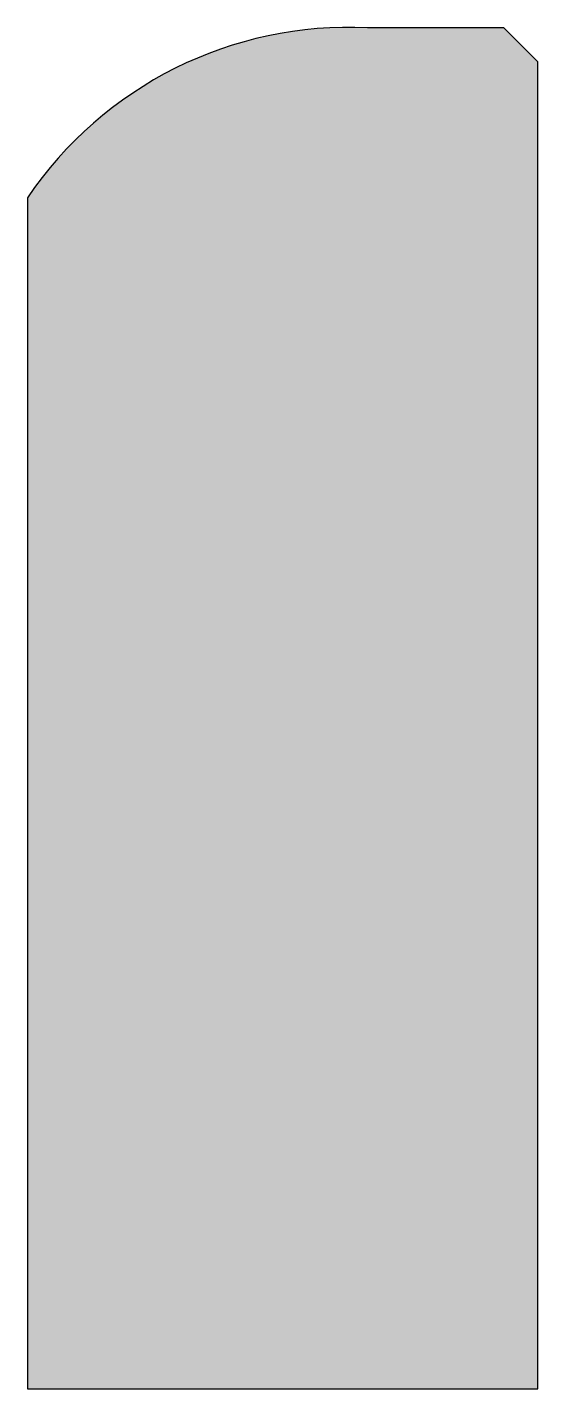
# Model space of a CAD drawing. Header units: metres. Extents: x 0 to 0.15, y -0.35 to 0.05.
import ezdxf

# ---------------------------------------------------------------- set-up
doc = ezdxf.new("R2010")
doc.units = ezdxf.units.M

msp = doc.modelspace()

# ---------------------------------------------------------------- hatches: boundary and pattern name
h = msp.add_hatch(color=254)
edge = h.paths.add_edge_path()
edge.add_arc((0.09444, -0.06388), 0.11402, 87.2051, 145.925)
edge.add_line((0, 0), (0, -0.35))
edge.add_line((0, -0.35), (0.15, -0.35))
edge.add_line((0.15, -0.35), (0.15, 0.04))
edge.add_line((0.15, 0.04), (0.14, 0.05))
edge.add_line((0.14, 0.05), (0.1, 0.05))

# ---------------------------------------------------------------- linework, layer by layer
msp.add_lwpolyline([(0, 0), (0, -0.35), (0.15, -0.35), (0.15, 0.04), (0.14, 0.05), (0.1, 0.05, 0.261972)], format="xyb", close=True)

doc.saveas('drawing.dxf')
